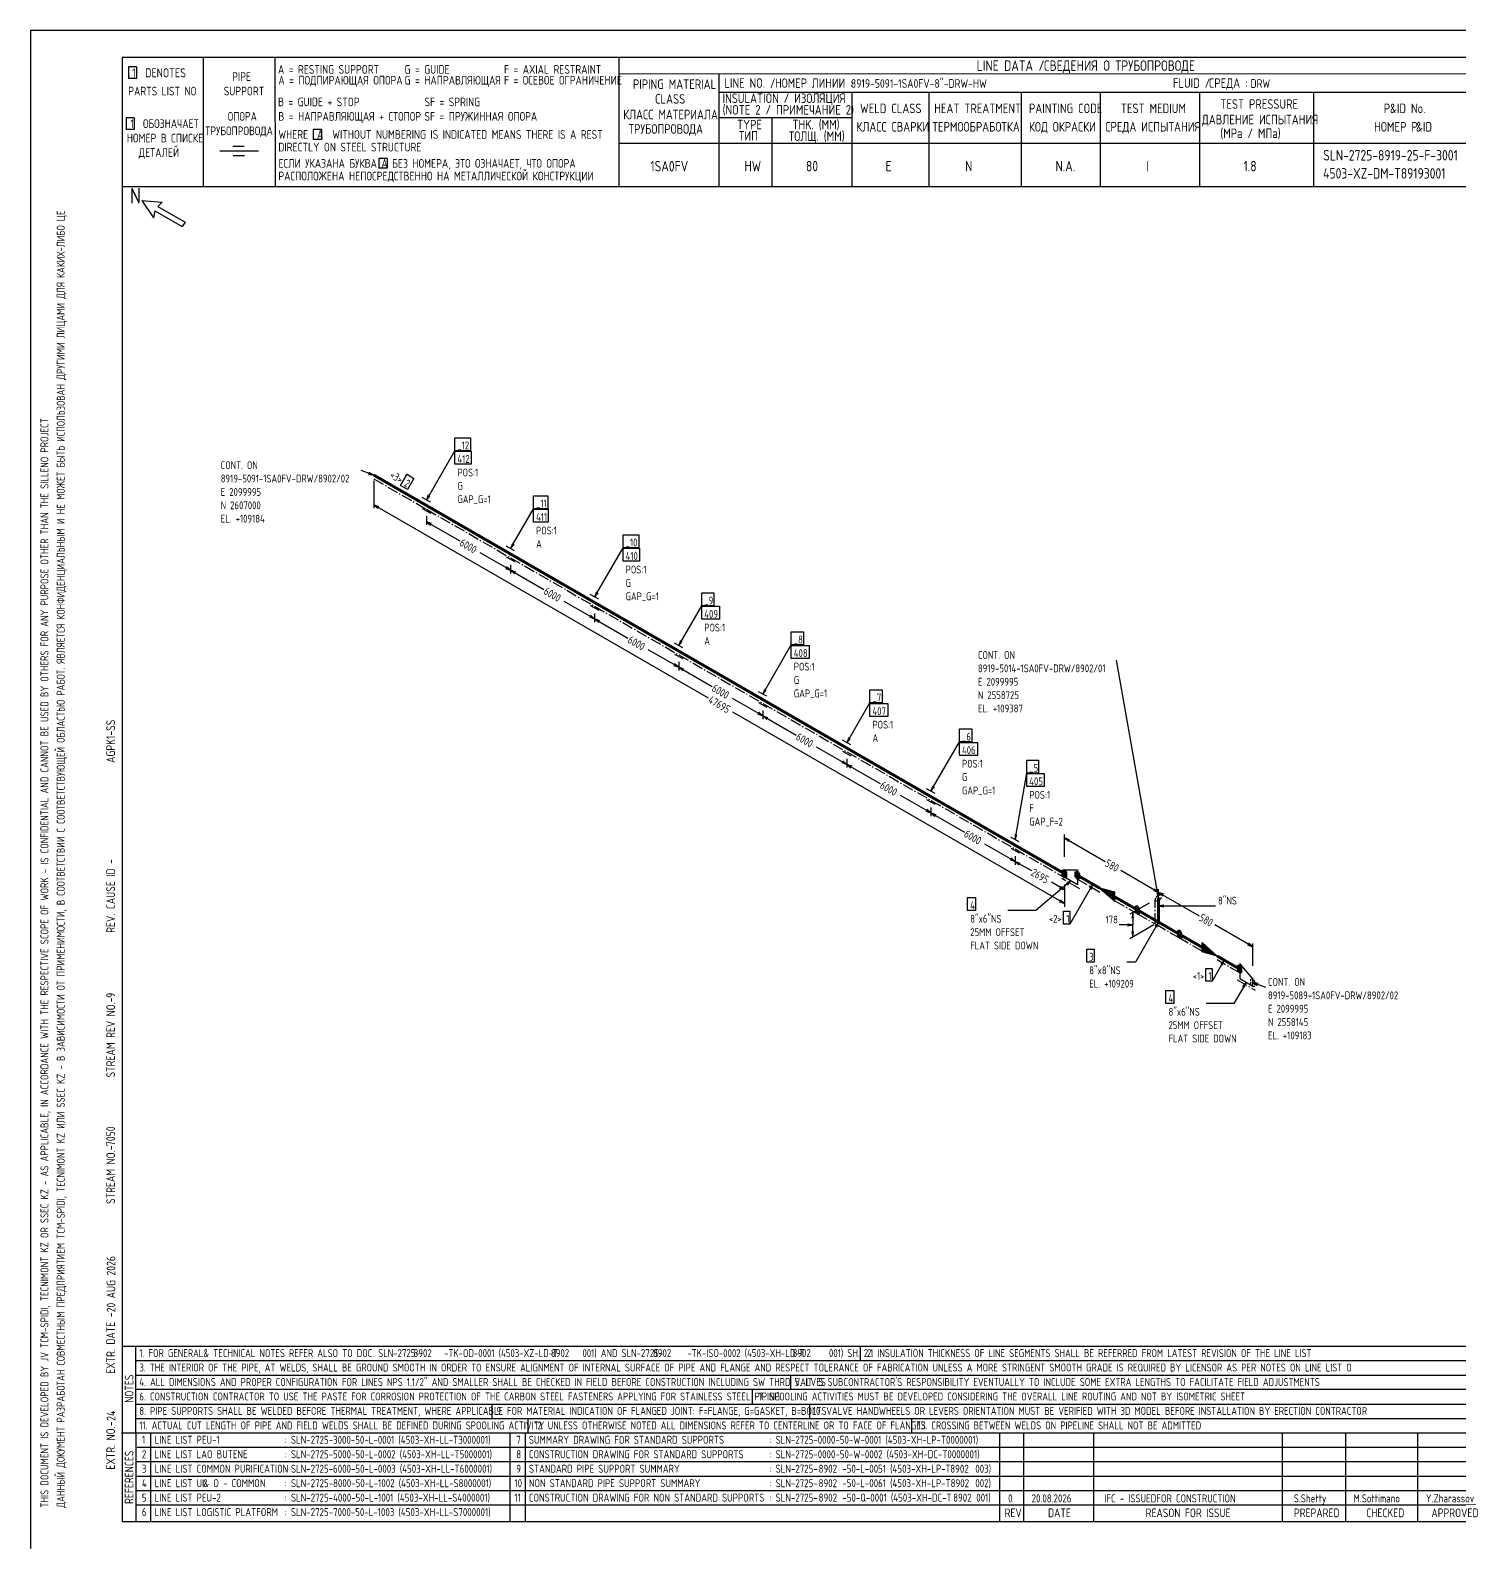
# Model space of a CAD drawing. Extents: x -1005 to 594, y -998 to 420.
# Drawn here: x 0 to 395.2, y 0 to 420 of the extents above; entities that cross this region are included whole.
import ezdxf

# ---------------------------------------------------------------- set-up
doc = ezdxf.new("R2010")
doc.units = 0
doc.linetypes.add('GT100', pattern=[0.8, 0.533333, -0.266667])
doc.linetypes.add('GT111', pattern=[4.5, 3, -0.6, 0.3, -0.6])
doc.styles.add('TTFN17', font='GOST type A')

msp = doc.modelspace()

# ---------------------------------------------------------------- linework, layer by layer
at = {"layer": 'GT_1', "flags": 128}
for points in [[(0, 420), (0, 0)], [(594, 420), (0, 420)], [(589.1, 412.5), (25.4, 412.5)], [(25.4, 412.5), (25.4, 7.5)], [(47.8, 412.5), (47.8, 376.7)], [(67.6, 412.5), (67.7, 376.7)], [(162.7, 412.5), (162.7, 376.7)], [(29.3, 409.9), (27.1, 409.9)], [(27.1, 409.9), (27.1, 406.7)], [(29.3, 409.9), (29.3, 406.7)], [(589.1, 408), (162.7, 407.9)], [(190.3, 407.8), (190.3, 376.7)], [(29.3, 406.7), (27.1, 406.7)], [(190.3, 402.9), (402.7, 402.9)], [(227.1, 402.9), (227.1, 376.7)], [(248.4, 402.9), (248.4, 376.8)], [(273.9, 402.9), (273.9, 376.7)], [(295.8, 402.9), (295.8, 376.7)], [(323.2, 402.9), (323.2, 376.7)], [(354.8, 402.9), (354.8, 376.8)], [(28.7, 395.8), (26.5, 395.8)], [(26.5, 395.8), (26.5, 392.6)], [(28.7, 395.8), (28.7, 392.6)], [(227.1, 395.8), (190.3, 395.8)], [(205, 395.8), (205, 376.7)], [(28.7, 392.6), (26.5, 392.6)], [(80.5, 392.6), (78.2, 392.6)], [(78.2, 392.6), (78.2, 389.8)], [(80.5, 392.6), (80.5, 389.8)], [(63.1, 386.6), (52.4, 386.6)], [(59.1, 387.9), (56, 387.9)], [(80.5, 389.8), (78.2, 389.8)], [(230.2, 388.7), (162.7, 388.7)], [(402.7, 388.7), (226.9, 388.7)], [(59.2, 385.3), (56.1, 385.3)], [(98.6, 384.6), (96.3, 384.6)], [(96.3, 384.6), (96.3, 381.9)], [(98.6, 384.6), (98.6, 381.9)], [(98.6, 381.9), (96.3, 381.9)], [(402.7, 376.7), (25.4, 376.7)], [(30.8, 372.9), (34, 368.1)], [(30.8, 372.9), (36.4, 372.5)], [(34.4, 370.1), (34, 368.1)], [(34.4, 370.1), (42, 365.7)], [(36.4, 372.5), (35.2, 371.3)], [(35.2, 371.3), (42.8, 366.9)], [(42.8, 366.9), (42, 365.7)], [(117.375, 307.325), (121.725, 307.325), (121.725, 303.725), (117.375, 303.725), (117.375, 307.325)], [(109.5, 290.075), (117.375, 303.725)], [(117.375, 303.575), (121.875, 303.575), (121.875, 299.975), (117.375, 299.975), (117.375, 303.575)], [(94.95, 296.975), (91.425, 298.25)], [(93.45, 297.2), (94.95, 296.975), (93.675, 297.725)], [(94.95, 295.475), (94.95, 287.825)], [(104.175, 297.2), (105.975, 296.075), (104.25, 293), (102.375, 294.125), (104.175, 297.2)], [(110.625, 289.475), (108.3, 290.75)], [(110.025, 291.5), (109.5, 290.075), (110.475, 291.2)], [(139.125, 291.275), (143.025, 291.275), (143.025, 287.675), (139.125, 287.675), (139.125, 291.275)], [(96.375, 288.2), (94.95, 288.725), (96.075, 287.75)], [(94.95, 288.725), (187.425, 235.325)], [(108.3, 287.75), (110.625, 286.475)], [(132.75, 276.65), (139.125, 287.675)], [(139.125, 287.525), (143.175, 287.525), (143.175, 283.925), (139.125, 283.925), (139.125, 287.525)], [(109.5, 285.575), (109.5, 283.175)], [(110.925, 283.55), (109.5, 284.075), (110.625, 283.1)], [(109.5, 284.075), (118.725, 278.75)], [(133.875, 276.05), (131.55, 277.325)], [(133.275, 278.075), (132.75, 276.65), (133.725, 277.775)], [(163.875, 280.475), (168.225, 280.475), (168.225, 276.875), (163.875, 276.875), (163.875, 280.475)], [(132.75, 270.65), (124.35, 275.45)], [(131.55, 274.325), (133.875, 273.05)], [(156, 263.225), (163.875, 276.875)], [(163.875, 276.725), (168.375, 276.725), (168.375, 273.125), (163.875, 273.125), (163.875, 276.725)], [(131.325, 271.175), (132.75, 270.65), (131.625, 271.625)], [(132.75, 272.15), (132.75, 269.75)], [(132.75, 272.15), (132.75, 269.75)], [(134.175, 270.125), (132.75, 270.65), (133.875, 269.675)], [(132.75, 270.65), (141.975, 265.325)], [(156.525, 264.65), (156, 263.225), (156.975, 264.35)], [(156, 257.225), (147.6, 262.025)], [(157.125, 262.625), (154.8, 263.9)], [(154.8, 260.9), (157.125, 259.625)], [(179.25, 249.8), (185.625, 260.825)], [(185.625, 264.425), (189, 264.425), (189, 260.825), (185.625, 260.825), (185.625, 264.425)], [(185.625, 260.675), (190.575, 260.675), (190.575, 257.075), (185.625, 257.075), (185.625, 260.675)], [(154.575, 257.75), (156, 257.225), (154.875, 258.2)], [(156, 258.725), (156, 256.325)], [(156, 258.725), (156, 256.325)], [(157.425, 256.7), (156, 257.225), (157.125, 256.25)], [(156, 257.225), (165.225, 251.9)], [(210.375, 253.625), (213.75, 253.625), (213.75, 250.025), (210.375, 250.025), (210.375, 253.625)], [(179.25, 243.8), (170.85, 248.6)], [(180.375, 249.2), (178.05, 250.475)], [(179.775, 251.225), (179.25, 249.8), (180.225, 250.925)], [(202.5, 236.375), (210.375, 250.025)], [(210.375, 249.875), (215.325, 249.875), (215.325, 246.275), (210.375, 246.275), (210.375, 249.875)], [(177.825, 244.325), (179.25, 243.8), (178.125, 244.775)], [(178.05, 247.475), (180.375, 246.2)], [(179.25, 245.3), (179.25, 242.9)], [(179.25, 245.3), (179.25, 242.9)], [(180.675, 243.275), (179.25, 243.8), (180.375, 242.825)], [(179.25, 243.8), (188.475, 238.475)], [(311.925, 180.05), (300.3, 245.75)], [(203.625, 235.775), (201.3, 237.05)], [(203.025, 237.8), (202.5, 236.375), (203.475, 237.5)], [(232.125, 237.575), (235.5, 237.575), (235.5, 233.975), (232.125, 233.975), (232.125, 237.575)], [(202.5, 230.375), (194.1, 235.175)], [(285.9, 178.475), (194.25, 231.425)], [(201.075, 230.9), (202.5, 230.375), (201.375, 231.35)], [(201.3, 234.05), (203.625, 232.775)], [(202.5, 231.875), (202.5, 229.475)], [(202.5, 231.875), (202.5, 229.475)], [(225.75, 222.95), (232.125, 233.975)], [(232.125, 233.825), (237.075, 233.825), (237.075, 230.225), (232.125, 230.225), (232.125, 233.825)], [(203.925, 229.85), (202.5, 230.375), (203.625, 229.4)], [(202.5, 230.375), (211.725, 225.05)], [(226.875, 222.35), (224.55, 223.625)], [(226.275, 224.375), (225.75, 222.95), (226.725, 224.075)], [(249, 209.525), (256.875, 223.175)], [(256.875, 226.775), (260.25, 226.775), (260.25, 223.175), (256.875, 223.175), (256.875, 226.775)], [(256.875, 223.025), (261.825, 223.025), (261.825, 219.425), (256.875, 219.425), (256.875, 223.025)], [(225.75, 216.95), (217.35, 221.75)], [(224.55, 220.625), (226.875, 219.35)], [(225.75, 218.45), (225.75, 216.05)], [(225.75, 218.45), (225.75, 216.05)], [(224.325, 217.475), (225.75, 216.95), (224.625, 217.925)], [(227.175, 216.425), (225.75, 216.95), (226.875, 215.975)], [(225.75, 216.95), (234.975, 211.625)], [(272.25, 196.1), (275.475, 214.55)], [(275.475, 218.15), (278.7, 218.15), (278.7, 214.55), (275.475, 214.55), (275.475, 218.15)], [(275.475, 214.4), (280.275, 214.4), (280.275, 210.8), (275.475, 210.8), (275.475, 214.4)], [(250.125, 208.925), (247.8, 210.2)], [(249.525, 210.95), (249, 209.525), (249.975, 210.65)], [(249, 203.525), (240.6, 208.325)], [(247.8, 207.2), (250.125, 205.925)], [(247.575, 204.05), (249, 203.525), (247.875, 204.5)], [(249, 205.025), (249, 202.625)], [(249, 205.025), (249, 202.625)], [(250.425, 203), (249, 203.525), (250.125, 202.55)], [(249, 203.525), (258.225, 198.2)], [(272.25, 197.6), (272.25, 196.1), (272.775, 197.525)], [(285.9, 191.375), (285.9, 197.525)], [(272.25, 190.1), (263.85, 194.9)], [(273.375, 195.5), (271.05, 196.775)], [(271.05, 193.775), (273.375, 192.5)], [(287.325, 196.1), (285.9, 196.625), (287.025, 195.65)], [(285.9, 196.625), (297.15, 190.1)], [(270.825, 190.625), (272.25, 190.1), (271.125, 191.075)], [(272.25, 191.6), (272.25, 189.2)], [(272.25, 191.6), (272.25, 189.2)], [(273.675, 189.575), (272.25, 190.1), (273.375, 189.125)], [(272.25, 190.1), (276.75, 187.55)], [(285.3, 187.7), (285.9, 187.85), (286.5, 187.025), (286.5, 185.75), (285.9, 185.6), (285.3, 186.425), (285.3, 187.7)], [(285.3, 187.6), (286.082, 187.6)], [(285.3, 187.4), (286.227, 187.4)], [(285.3, 187.2), (286.373, 187.2)], [(285.3, 187), (286.5, 187)], [(285.3, 186.8), (286.5, 186.8)], [(285.3, 186.6), (286.5, 186.6)], [(285.318, 186.4), (286.5, 186.4)], [(285.464, 186.2), (286.5, 186.2)], [(285.609, 186), (286.5, 186)], [(285.755, 185.8), (286.5, 185.8)], [(289.5, 186.275), (289.5, 183.65), (285.9, 185.75), (285.9, 187.775), (289.5, 187.775), (289.5, 186.275)], [(288.9, 187.25), (289.5, 187.4), (290.1, 186.575), (290.1, 185.3), (289.5, 185.15), (288.9, 185.975), (288.9, 187.25)], [(288.9, 187.2), (289.645, 187.2)], [(288.9, 187), (289.791, 187)], [(288.9, 186.8), (289.936, 186.8)], [(288.9, 186.6), (290.082, 186.6)], [(288.9, 186.4), (290.1, 186.4)], [(288.9, 186.2), (290.1, 186.2)], [(288.9, 186), (290.1, 186)], [(289.027, 185.8), (290.1, 185.8)], [(289.173, 185.6), (290.1, 185.6)], [(289.318, 185.4), (290.1, 185.4)], [(311.925, 181.55), (301.5, 187.625)], [(287.7, 184.7), (277.95, 176.525), (270.225, 176.525)], [(285.9, 182.225), (282.3, 184.325)], [(284.475, 182.75), (285.9, 182.225), (284.775, 183.2)], [(285.9, 183.725), (285.9, 181.325)], [(285.9, 183.725), (285.9, 177.575)], [(286.725, 183.575), (287.7, 184.7), (286.425, 183.95)], [(293.775, 183.8), (287.4, 172.775)], [(293.25, 182.375), (293.775, 183.8), (292.8, 182.675)], [(299.85, 180.275), (299.85, 181.625), (295.725, 182.675), (299.85, 179.075), (299.85, 181.475), (296.1, 182.45), (299.85, 179.15), (299.85, 181.25), (296.55, 182.225), (299.85, 179.375), (299.85, 181.1), (296.925, 181.925), (299.85, 179.525), (299.85, 180.95), (297.3, 181.775), (299.85, 179.675), (299.85, 180.8), (297.75, 181.475), (299.85, 179.825), (299.85, 180.575), (298.05, 181.325), (299.85, 180.05), (299.85, 180.425), (298.5, 181.025), (299.85, 180.2), (299.85, 180.275), (295.725, 182.675)], [(310.5, 182.075), (311.925, 181.55), (310.8, 182.525)], [(311.4, 181.475), (311.925, 180.05), (311.925, 181.55)], [(311.925, 174.8), (311.925, 182.45)], [(311.925, 174.8), (311.925, 182.45)], [(313.35, 181.025), (311.925, 181.55), (313.05, 180.575)], [(311.925, 181.55), (323.175, 175.025)], [(259.125, 180.125), (261.3, 180.125), (261.3, 176.525), (259.125, 176.525), (259.125, 180.125)], [(284.475, 179), (285.9, 178.475), (284.775, 179.45)], [(309.3, 178.55), (303.975, 175.475)], [(305.475, 176.375), (306.075, 175.55), (306.675, 175.7), (306.675, 176.975), (306.075, 177.8), (305.475, 177.65), (305.475, 176.375)], [(305.475, 177.6), (306.22, 177.6)], [(305.475, 177.4), (306.366, 177.4)], [(305.475, 177.2), (306.511, 177.2)], [(305.475, 177), (306.657, 177)], [(305.475, 176.8), (306.675, 176.8)], [(305.475, 176.6), (306.675, 176.6)], [(305.475, 176.4), (306.675, 176.4)], [(313.425, 178.025), (311.925, 177.8), (313.425, 177.575)], [(311.925, 177.8), (327.675, 177.8)], [(285.675, 176.3), (287.4, 176.3), (287.4, 172.775), (285.675, 172.775), (285.675, 176.3)], [(304.8, 172.55), (301.05, 172.55)], [(311.925, 173.3), (305.55, 162.275), (303.15, 162.275)], [(303.3, 172.325), (304.8, 172.55), (303.3, 172.775)], [(310.65, 172.55), (303.975, 168.725)], [(305.025, 174.425), (304.8, 175.925), (304.575, 174.425)], [(304.8, 175.925), (304.8, 172.55)], [(304.8, 169.175), (304.8, 172.55)], [(305.602, 176.2), (306.675, 176.2)], [(305.748, 176), (306.675, 176)], [(305.893, 175.8), (306.675, 175.8)], [(311.4, 171.875), (311.925, 173.3), (310.95, 172.175)], [(337.95, 166.475), (327.525, 172.55)], [(304.575, 170.675), (304.8, 169.175), (305.025, 170.675)], [(318.375, 170.225), (317.775, 171.05), (317.175, 170.9), (317.175, 169.625), (317.775, 168.8), (318.375, 168.95), (318.375, 170.225)], [(317.175, 170.8), (317.957, 170.8)], [(317.175, 170.6), (318.102, 170.6)], [(317.175, 170.4), (318.248, 170.4)], [(317.175, 170.2), (318.375, 170.2)], [(317.175, 170), (318.375, 170)], [(317.175, 169.8), (318.375, 169.8)], [(317.193, 169.6), (318.375, 169.6)], [(317.339, 169.4), (318.375, 169.4)], [(317.484, 169.2), (318.375, 169.2)], [(317.63, 169), (318.375, 169)], [(292.05, 165.875), (294.075, 165.875), (294.075, 162.275), (292.05, 162.275), (292.05, 165.875)], [(324, 166.325), (324, 167.675), (328.125, 163.925), (324, 165.125), (324, 167.525), (327.75, 164.15), (324, 165.2), (324, 167.3), (327.3, 164.375), (324, 165.425), (324, 167.15), (326.925, 164.675), (324, 165.575), (324, 167), (326.55, 164.825), (324, 165.725), (324, 166.85), (326.1, 165.125), (324, 165.875), (324, 166.625), (325.8, 165.275), (324, 166.1), (324, 166.475), (325.35, 165.575), (324, 166.25), (324, 166.325), (328.125, 163.925)], [(336.525, 167), (337.95, 166.475), (336.825, 167.45)], [(337.95, 161.225), (337.95, 167.375)], [(324.975, 160.475), (326.7, 160.475), (326.7, 156.95), (324.975, 156.95), (324.975, 160.475)], [(330.075, 162.8), (326.7, 156.95)], [(329.55, 161.375), (330.075, 162.8), (329.1, 161.675)], [(334.95, 160.625), (334.35, 161.45), (333.75, 161.3), (333.75, 160.025), (334.35, 159.2), (334.95, 159.35), (334.95, 160.625)], [(333.75, 161.2), (334.532, 161.2)], [(333.75, 161), (334.677, 161)], [(333.75, 160.8), (334.823, 160.8)], [(333.75, 160.6), (334.95, 160.6)], [(333.75, 160.4), (334.95, 160.4)], [(333.75, 160.2), (334.95, 160.2)], [(333.768, 160), (334.95, 160)], [(333.914, 159.8), (334.95, 159.8)], [(334.059, 159.6), (334.95, 159.6)], [(334.35, 160.325), (334.35, 157.7), (337.95, 155.6), (337.95, 157.625), (334.35, 161.825), (334.35, 160.325)], [(336.15, 156.65), (332.775, 150.8), (325.05, 150.8)], [(334.205, 159.4), (334.95, 159.4)], [(335.625, 155.225), (336.15, 156.65), (335.175, 155.525)], [(339.45, 156.35), (337.95, 156.575), (339.225, 155.825)], [(337.95, 156.575), (341.475, 155.3)], [(313.95, 154.4), (316.125, 154.4), (316.125, 150.8), (313.95, 150.8), (313.95, 154.4)], [(25.3, 56), (402.7, 56)], [(29.1, 56), (29.2, 7.5)], [(229.4, 56), (229.4, 52)], [(29.1, 52), (402.7, 52)], [(29.1, 48), (402.7, 48)], [(210.2, 48), (210.2, 44)], [(402.7, 44), (29.1, 44)], [(199.6, 44), (199.6, 40)], [(29.2, 40), (402.7, 40)], [(127.6, 40), (127.6, 36)], [(215.4, 40), (215.4, 36)], [(29.1, 36), (402.7, 36)], [(137.5, 36), (137.5, 32)], [(243.6, 36), (243.6, 32)], [(25.2, 32), (402.7, 32)], [(33.2, 32), (33.2, 7.6)], [(132.6, 32), (132.6, 7.6)], [(136.8, 32), (136.8, 7.6)], [(267.9, 32), (267.9, 7.5)], [(274.6, 32), (274.6, 7.5)], [(293.9, 32), (293.9, 7.5)], [(346.1, 32), (346.1, 7.5)], [(363.6, 32), (363.6, 7.5)], [(383.5, 32), (383.5, 7.5)], [(402.7, 28), (29.5, 28)], [(402.7, 24), (29.1, 24)], [(402.7, 20), (29.1, 20)], [(402.7, 16), (29.1, 16)], [(402.7, 12), (29.2, 12)], [(25.4, 7.5), (589.1, 7.5)], [(0, 0), (0, 0)]]:
    msp.add_lwpolyline(points, dxfattribs=at)
at = {"layer": 'GT_1', "const_width": 0.8, "flags": 128}
for points in [[(109.5, 288.575), (94.95, 296.975)], [(132.75, 275.15), (109.5, 288.575)], [(156, 261.725), (132.75, 275.15)], [(179.25, 248.3), (156, 261.725)], [(202.5, 234.875), (179.25, 248.3)], [(225.75, 221.45), (202.5, 234.875)], [(249, 208.025), (225.75, 221.45)], [(272.25, 194.6), (249, 208.025)], [(285.9, 186.725), (272.25, 194.6)], [(295.725, 182.675), (289.5, 186.275)], [(306.075, 176.675), (299.85, 180.275)], [(311.925, 173.3), (306.075, 176.675)], [(311.925, 180.05), (311.925, 173.3)], [(311.925, 173.3), (317.775, 169.925)], [(317.775, 169.925), (324, 166.325)], [(328.125, 163.925), (334.35, 160.325)]]:
    msp.add_lwpolyline(points, dxfattribs=at)
at = {"layer": 'GT_1', "linetype": 'GT111', "flags": 128}
for points in [[(94.95, 295.925), (109.5, 287.525)], [(109.5, 287.525), (132.75, 274.1)], [(132.75, 274.1), (156, 260.675)], [(156, 260.675), (179.25, 247.25)], [(179.25, 247.25), (202.5, 233.825)], [(202.5, 233.825), (225.75, 220.4)], [(225.75, 220.4), (249, 206.975)], [(249, 206.975), (272.25, 193.55)], [(272.25, 193.55), (285.9, 185.675)], [(290.175, 182.525), (285.225, 185.375)], [(289.5, 185.225), (295.725, 181.625)], [(299.85, 179.225), (306.075, 175.625)], [(311.025, 172.775), (311.025, 179.525)], [(306.075, 175.625), (311.925, 172.25)], [(317.775, 168.875), (311.925, 172.25)], [(324, 165.275), (317.775, 168.875)], [(334.35, 159.275), (328.125, 162.875)], [(333.675, 157.325), (338.625, 154.475)]]:
    msp.add_lwpolyline(points, dxfattribs=at)
at = {"layer": 'GT_1', "linetype": 'GT100', "flags": 128}
for points in [[(312.525, 179.75), (312.9, 180.575), (312.525, 181.025), (311.325, 180.35), (310.95, 179.525), (311.325, 179.075), (312.525, 179.75)], [(338.55, 156.875), (337.95, 157.7), (337.35, 157.55), (337.35, 156.275), (337.95, 155.45), (338.55, 155.6), (338.55, 156.875)]]:
    msp.add_lwpolyline(points, dxfattribs=at)

# ---------------------------------------------------------------- texts
at = {"layer": 'GT_1', "style": 'TTFN17'}
for s, height, p in [('LINE DATA /', 2.8875, (261.633, 408.8)), ('СВЕДЕНИЯ О ТРУБОПРОВОДЕ', 2.8875, (280.233, 408.8)), (' 1  DENOTES', 2.5025, (26.875, 407)), (' PIPE', 2.4062, (54.561, 406)), ('A = RESTING SUPPORT', 2.40625, (68.461, 408)), ('A = ПОДПИРАЮЩАЯ ОПОРА', 2.40625, (68.561, 405)), ('G = GUIDE', 2.4062, (103.461, 408)), ('G = НАПРАВЛЯЮЩАЯ', 2.40625, (103.461, 405)), ('F = AXIAL RESTRAINT', 2.40625, (130.961, 408)), ('F = ОСЕВОЕ ОГРАНИЧЕНИЕ', 2.40625, (130.961, 405)), ('PARTS LIST NO', 2.40625, (27.061, 402)), ('SUPPORT', 2.4062, (53.461, 402)), ('PIPING MATERIAL', 2.64687, (166.597, 403.8)), ('LINE NO. /', 2.6469, (191.897, 404.1)), ('НОМЕР ЛИНИИ :', 2.59875, (205.89, 404.1)), ('8919-5091-1SA0FV-8"-DRW-HW', 2.40625, (226.861, 404.1)), ('FLUID /', 2.6469, (315.897, 404.1)), ('СРЕДА :', 2.6469, (325.897, 404.1)), ('DRW', 2.4062, (337.361, 404.1)), ('B = GUIDE + STOP', 2.40625, (68.461, 399)), ('SF = SPRING', 2.40625, (108.961, 399)), ('CLASS', 2.6469, (172.697, 399.7)), ('(NOTE 2 / ПРИМЕЧАНИЕ 2)', 2.64687, (191.397, 396.7)), ('INSULATION / ИЗОЛЯЦИЯ', 2.64687, (191.397, 399.9)), ('WELD CLASS', 2.6469, (229.397, 397.1)), ('HEAT TREATMENT', 2.64687, (249.897, 397.1)), ('PAINTING CODE', 2.64687, (276.097, 397.1)), ('TEST MEDIUM', 2.64687, (301.497, 397.1)), ('TEST PRESSURE', 2.64687, (328.997, 398.3)), ('P', 2.647, (374.197, 397.1)), ('&ID No.', 2.6469, (375.908, 397.1)), (' 1  ОБОЗНАЧАЕТ', 2.40625, (26.461, 393)), ('ОПОРА', 2.4062, (54.561, 395)), ('B = НАПРАВЛЯЮЩАЯ + СТОПОР', 2.40625, (68.561, 395)), ('SF = ПРУЖИННАЯ ОПОРА', 2.40625, (108.961, 395)), ('КЛАСС МАТЕРИАЛА', 2.64687, (163.897, 395.4)), ('TYPE', 2.6469, (195.397, 392.6)), ('THK. (MM)', 2.6469, (210.697, 392.6)), ('ДАВЛЕНИЕ ИСПЫТАНИЯ', 2.64687, (323.897, 394)), ('НОМЕР В СПИСКЕ', 2.40625, (26.661, 389)), ('ТРУБОПРОВОДА', 2.40625, (48.361, 391)), ('WHERE  A  WITHOUT NUMBERING IS INDICATED MEANS THERE IS A REST', 2.40625, (68.561, 390)), ('ТРУБОПРОВОДА', 2.64687, (165.397, 391.4)), ('ТИП', 2.6469, (195.897, 389.5)), ('ТОЛЩ. (ММ)', 2.6469, (209.697, 389.4)), ('КЛАСС СВАРКИ', 2.64687, (228.397, 392)), ('ТЕРМООБРАБОТКА', 2.64687, (249.397, 392)), ('КОД ОКРАСКИ', 2.64687, (276.097, 392)), ('СРЕДА ИСПЫТАНИЯ', 2.64687, (297.197, 392)), ('(MPa / МПа)', 2.64687, (328.997, 390.2)), ('НОМЕР P', 2.6469, (371.497, 392)), ('&ID', 2.6469, (383.097, 392)), ('ДЕТАЛЕЙ', 2.4062, (29.961, 385)), ('DIRECTLY ON STEEL STRUCTURE', 2.40625, (68.561, 386.5)), ('SLN-2725-8919-25-F-3001', 2.8875, (357.433, 384)), ('ЕСЛИ УКАЗАНА БУКВА A БЕЗ НОМЕРА, ЭТО ОЗНАЧАЕТ, ЧТО ОПОРА', 2.40625, (68.561, 382)), ('1SA0FV', 2.8875, (171.433, 381)), ('HW', 2.8875, (197.433, 381)), ('80', 2.8875, (214.433, 381)), ('E', 2.888, (236.433, 381)), ('N', 2.888, (258.433, 381)), ('N.A.', 2.8875, (283.433, 381)), ('I', 2.888, (308.433, 381)), ('1.8', 2.8875, (335.433, 381)), ('РАСПОЛОЖЕНА НЕПОСРЕДСТВЕННО НА МЕТАЛЛИЧЕСКОЙ КОНСТРУКЦИИ', 2.40625, (68.561, 378.5)), ('4503-XZ-DM-T89193001', 2.8875, (357.433, 379)), ('N', 4.331, (27.55, 372.1)), ('_12', 2.1656, (118.075, 304.1)), ('412', 2.1656, (118.075, 300.35)), ('CONT. ON', 2.1656, (52.63, 298.625)), ('POS:1', 2.1656, (118.075, 296.6)), ('8919-5091-1SA0FV-DRW/8902/02', 2.16562, (52.63, 294.928)), ('G', 2.166, (118.075, 292.903)), ('E 2099995', 2.1656, (52.63, 291.23)), ('GAP_G=1', 2.1656, (118.075, 289.205)), ('_11', 2.1656, (139.825, 288.05)), ('N 2607000', 2.1656, (52.63, 287.533)), ('EL. +109184', 2.16562, (52.63, 283.835)), ('411', 2.1656, (139.825, 284.3)), ('POS:1', 2.1656, (139.825, 280.55)), ('A', 2.166, (139.825, 276.853)), ('_10', 2.1656, (164.575, 277.25)), ('410', 2.1656, (164.575, 273.5)), ('POS:1', 2.1656, (164.575, 269.75)), ('G', 2.166, (164.575, 266.053)), ('GAP_G=1', 2.1656, (164.575, 262.355)), ('_9', 2.1656, (186.325, 261.2)), ('409', 2.1656, (186.325, 257.45)), ('A', 2.166, (186.325, 250.003)), ('POS:1', 2.1656, (186.325, 253.7)), ('_8', 2.1656, (211.075, 250.4)), ('408', 2.1656, (211.075, 246.65)), ('CONT. ON', 2.1656, (261.971, 246.125)), ('POS:1', 2.1656, (211.075, 242.9)), ('8919-5014-1SA0FV-DRW/8902/01', 2.16562, (261.971, 242.428)), ('G', 2.166, (211.075, 239.203)), ('E 2099995', 2.1656, (261.971, 238.73)), ('GAP_G=1', 2.1656, (211.075, 235.505)), ('_7', 2.1656, (232.825, 234.35)), ('N 2558725', 2.1656, (261.971, 235.033)), ('407', 2.1656, (232.825, 230.6)), ('EL. +109387', 2.16562, (261.971, 231.335)), ('POS:1', 2.1656, (232.825, 226.85)), ('A', 2.166, (232.825, 223.153)), ('_6', 2.1656, (257.575, 223.55)), ('406', 2.1656, (257.575, 219.8)), ('POS:1', 2.1656, (257.575, 216.05)), ('G', 2.166, (257.575, 212.353)), ('_5', 2.1656, (276.175, 214.925)), ('GAP_G=1', 2.1656, (257.575, 208.655)), ('405', 2.1656, (276.175, 211.175)), ('POS:1', 2.1656, (276.175, 207.425)), ('F', 2.166, (276.175, 203.728)), ('GAP_F=2', 2.1656, (276.175, 200.03)), ('8"NS', 2.1656, (328.375, 178.175)), ('4', 2.166, (259.85, 176.9)), ('8"x6"NS', 2.1656, (259.85, 173.15)), ('<2>', 2.1656, (281.592, 173.15)), ('1', 2.166, (286.416, 173.15)), ('178', 2.1656, (297.266, 172.925)), ('25MM OFFSET', 2.16562, (259.85, 169.453)), ('FLAT SIDE DOWN', 2.16562, (259.85, 165.755)), ('3', 2.166, (292.742, 162.65)), ('8"x8"NS', 2.1656, (292.742, 158.9)), ('EL. +109209', 2.16562, (292.742, 155.203)), ('<1>', 2.1656, (321.358, 157.325)), ('1', 2.166, (325.716, 157.325)), ('CONT. ON', 2.1656, (342.175, 155.675)), ('4', 2.166, (314.675, 151.175)), ('8919-5089-1SA0FV-DRW/8902/02', 2.16562, (342.175, 151.978)), ('8"x6"NS', 2.1656, (314.675, 147.425)), ('E 2099995', 2.1656, (342.175, 148.28)), ('25MM OFFSET', 2.16562, (314.675, 143.728)), ('N 2558145', 2.1656, (342.175, 144.583)), ('EL. +109183', 2.16562, (342.175, 140.885)), ('FLAT SIDE DOWN', 2.16562, (314.675, 140.03)), ('1. FOR GENERAL', 2.18487, (30.128, 53)), ('& TECHNICAL NOTES REFER ALSO TO DOC. SLN-2725-      -TK-OD-0001 (4503-XZ-LD-T      001) AND SLN-2725-      -TK-ISO-0002 (4503-XH-LD-T      001) SH. 2.1', 2.18487, (47.868, 53)), ('8902', 2.1849, (105.928, 53)), ('8902', 2.1849, (143.928, 53)), ('8902', 2.1849, (172.128, 53)), ('8902', 2.1849, (210.728, 53)), ('2. INSULATION THICKNESS OF LINE SEGMENTS SHALL BE REFERRED FROM LATEST REVISION OF THE LINE LIST', 2.18487, (231.328, 53)), ('3. THE INTERIOR OF THE PIPE, AT WELDS, SHALL BE GROUND SMOOTH IN ORDER TO ENSURE ALIGNMENT OF INTERNAL SURFACE OF PIPE AND FLANGE AND RESPECT TOLERANCE OF FABRICATION UNLESS A MORE STRINGENT SMOOTH GRADE IS REQUIRED BY LICENSOR AS PER NOTES ON LINE LIST O', 2.18487, (30.128, 49)), ('4. ALL DIMENSIONS AND PROPER CONFIGURATION FOR LINES NPS 1.1/2" AND SMALLER SHALL BE CHECKED IN FIELD BEFORE CONSTRUCTION INCLUDING SW THRD VALVES', 2.18487, (30.128, 45)), ("5. IT IS SUBCONTRACTOR'S RESPONSIBILITY EVENTUALLY TO INCLUDE SOME EXTRA LENGTHS TO FACILITATE FIELD ADJUSTMENTS", 2.18487, (211.328, 45)), ('6. CONSTRUCTION CONTRACTOR TO USE THE PASTE FOR CORROSION PROTECTION OF THE CARBON STEEL FASTENERS APPLYING FOR STAINLESS STEEL PIPING', 2.18487, (30.128, 41)), ('7. SPOOLING ACTIVITIES MUST BE DEVELOPED CONSIDERING THE OVERALL LINE ROUTING AND NOT BY ISOMETRIC SHEET', 2.18487, (201.328, 41)), ('8. PIPE SUPPORTS SHALL BE WELDED BEFORE THERMAL TREATMENT, WHERE APPLICABLE', 2.18487, (30.128, 37)), ('9. FOR MATERIAL INDICATION OF FLANGED JOINT: F=FLANGE, G=GASKET, B=BOLTS', 2.18487, (128.828, 37)), ('10. VALVE HANDWHEELS OR LEVERS ORIENTATION MUST BE VERIFIED WITH 3D MODEL BEFORE INSTALLATION BY ERECTION CONTRACTOR', 2.18487, (216.328, 37)), ('11. ACTUAL CUT LENGTH OF PIPE AND FIELD WELDS SHALL BE DEFINED DURING SPOOLING ACTIVITY', 2.18487, (30.128, 33)), ('12. UNLESS OTHERWISE NOTED ALL DIMENSIONS REFER TO CENTERLINE OR TO FACE OF FLANGES', 2.18487, (139.328, 33)), ('13. CROSSING BETWEEN WELDS ON PIPELINE SHALL NOT BE ADMITTED', 2.18487, (245.328, 33)), ('1', 2.214, (30.832, 29)), ('LINE LIST PEU-1', 2.21375, (34.332, 29)), (': SLN-2725-3000-50-L-0001 (4503-XH-LL-T3000001)', 2.21375, (70.332, 29)), ('7', 2.214, (134.332, 29)), ('SUMMARY DRAWING FOR STANDARD SUPPORTS', 2.21375, (137.832, 29)), (': SLN-2725-0000-50-W-0001 (4503-XH-LP-T0000001)', 2.21375, (204.332, 29)), ('2', 2.214, (30.832, 25)), ('LINE LIST LAO BUTENE', 2.21375, (34.332, 25)), (': SLN-2725-5000-50-L-0002 (4503-XH-LL-T5000001)', 2.21375, (70.332, 25)), ('8', 2.214, (134.332, 25)), ('CONSTRUCTION DRAWING FOR STANDARD SUPPORTS', 2.21375, (137.832, 25)), (': SLN-2725-0000-50-W-0002 (4503-XH-DC-T0000001)', 2.21375, (204.332, 25)), ('3', 2.214, (30.832, 21)), ('LINE LIST COMMON PURIFICATION', 2.21375, (34.332, 21)), (': SLN-2725-6000-50-L-0003 (4503-XH-LL-T6000001)', 2.21375, (70.332, 21)), ('9', 2.214, (134.332, 21)), ('STANDARD PIPE SUPPORT SUMMARY', 2.21375, (137.832, 21)), (': SLN-2725-      -50-L-0051 (4503-XH-LP-T      003)', 2.21375, (204.332, 21)), ('8902', 2.2138, (217.932, 21)), ('8902', 2.2138, (254.332, 21)), ('4', 2.214, (30.832, 17)), ('LINE LIST UI', 2.21375, (34.332, 17)), ('& O - COMMON', 2.21375, (47.849, 17)), (': SLN-2725-8000-50-L-1002 (4503-XH-LL-S8000001)', 2.21375, (70.332, 17)), ('10', 2.2138, (133.832, 17)), ('NON STANDARD PIPE SUPPORT SUMMARY', 2.21375, (137.832, 17)), (': SLN-2725-      -50-L-0061 (4503-XH-LP-T      002)', 2.21375, (204.332, 17)), ('8902', 2.2138, (217.932, 17)), ('8902', 2.2138, (254.432, 17)), ('5', 2.214, (30.832, 13)), ('LINE LIST PEU-2', 2.21375, (34.332, 13)), (': SLN-2725-4000-50-L-1001 (4503-XH-LL-S4000001)', 2.21375, (70.332, 13)), ('11', 2.2138, (133.832, 13)), ('CONSTRUCTION DRAWING FOR NON STANDARD SUPPORTS', 2.21375, (137.832, 13)), (': SLN-2725-      -50-Q-0001 (4503-XH-DC-T      001)', 2.21375, (204.332, 13)), ('8902', 2.2138, (217.932, 13)), ('8902', 2.2138, (255.132, 13)), ('0', 2.214, (270.332, 12.8)), ('20.08.2026', 2.2138, (276.832, 12.8)), ('IFC - ISSUEDFOR CONSTRUCTION', 2.21375, (296.932, 12.8)), ('S.Shetty', 2.2138, (349.332, 12.8)), ('M.Sottimano', 2.21375, (365.832, 12.8)), ('Y.Zharassov', 2.21375, (385.832, 12.8)), ('6', 2.214, (30.832, 9)), ('LINE LIST LOGISTIC PLATFORM', 2.21375, (34.332, 9)), (': SLN-2725-7000-50-L-1003 (4503-XH-LL-S7000001)', 2.21375, (70.332, 9)), ('REV', 2.4062, (269.361, 8.7)), ('DATE', 2.4062, (281.361, 8.7)), ('REASON FOR ISSUE', 2.40625, (308.361, 8.7)), ('PREPARED', 2.4062, (349.361, 8.7)), ('CHECKED', 2.4062, (369.361, 8.7)), ('APPROVED', 2.4062, (387.361, 8.7))]:
    msp.add_text(s, height=height, dxfattribs=at).set_placement(p)
for s, height, rotation, p in [('ДАННЫЙ ДОКУМЕНТ РАЗРАБОТАН СОВМЕСТНЫМ ПРЕДПРИЯТИЕМ TCM-SPIDI, TECNIMONT KZ ИЛИ SSEC KZ - В ЗАВИСИМОСТИ ОТ ПРИМЕНИМОСТИ, В СООТВЕТСТВИИ С СООТВЕТСТВУЮЩЕЙ ОБЛАСТЬЮ РАБОТ. ЯВЛЯЕТСЯ КОНФИДЕНЦИАЛЬНЫМ И НЕ МОЖЕТ БЫТЬ ИСПОЛЬЗОВАН ДРУГИМИ ЛИЦАМИ ДЛЯ КАКИХ-ЛИБО ЦЕ', 2.21375, 90, (9.5, 11.332)), ('THIS DOCUMENT IS DEVELOPED BY JV TCM-SPIDI, TECNIMONT KZ OR SSEC KZ - AS APPLICABLE, IN ACCORDANCE WITH THE RESPECTIVE SCOPE OF WORK - IS CONFIDENTIAL AND CANNOT BE USED BY OTHERS FOR ANY PURPOSE OTHER THAN THE SILLENO PROJECT', 2.21375, 90, (5, 11.332)), ('<3>', 2.1656, -30, (99.118, 296.387)), ('2', 2.166, -30, (103.162, 294.053)), ('6000', 2.1656, -30, (118.419, 277.626)), ('6000', 2.1656, -30, (141.669, 264.201)), ('6000', 2.1656, -30, (164.919, 250.776)), ('47695', 2.1656, -30, (187.18, 234.175)), ('6000', 2.1656, -30, (188.169, 237.351)), ('AGPK1-SS', 2.4062, 90, (23.4, 217.361)), ('6000', 2.1656, -30, (211.419, 223.926)), ('6000', 2.1656, -30, (234.669, 210.501)), ('6000', 2.1656, -30, (257.919, 197.076)), ('REV. CAUSE ID -', 2.40625, 90, (23.4, 170.361)), ('580', 2.1656, -30, (296.88, 188.962)), ('2695', 2.1656, -30, (276.436, 186.387)), ('580', 2.1656, -30, (322.905, 173.887)), ('STREAM REV NO.-', 2.40625, 90, (23.4, 130.361)), ('9', 2.406, 90, (23.4, 152.361)), ('7050', 2.4062, 90, (23.4, 111.361)), ('STREAM NO.-', 2.40625, 90, (23.4, 95.361)), ('20 AUG 2026', 2.40625, 90, (23.5, 65.361)), ('EXTR. DATE -', 2.40625, 90, (23.4, 48.361)), ('NOTES', 2.4062, 90, (28.5, 40.361)), ('24', 2.4062, 90, (23.5, 35.361)), ('EXTR. NO.-', 2.4062, 90, (23.4, 21.861)), ('REFERENCES', 2.4062, 90, (28.5, 12.361))]:
    msp.add_text(s, height=height, rotation=rotation, dxfattribs=at).set_placement(p)

doc.saveas('drawing.dxf')
